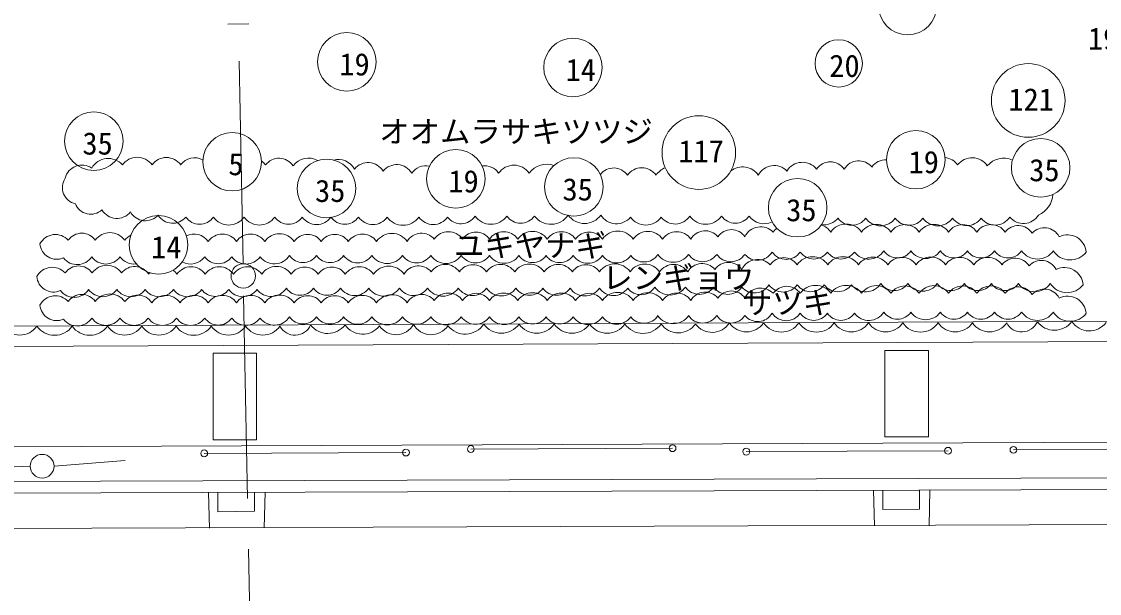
# Model space of a CAD drawing. Units: millimetres, scale not verified. Extents: x 0 to 420500, y 0 to 297000.
# Drawn here: x 87585 to 103536, y 36968 to 45432 of the extents above; entities that cross this region are included whole.
import ezdxf
from ezdxf.enums import TextEntityAlignment as Align

# ---------------------------------------------------------------- set-up
doc = ezdxf.new("R2010")
doc.units = ezdxf.units.MM
doc.header["$LTSCALE"] = 500
doc.linetypes.add('DASHED', pattern=[7.5, 6, -1.5])
for name, color, linetype, lineweight in [('0-1公園内現況', 7, 'Continuous', 13), ('0-4樹木', 3, 'Continuous', 13), ('0-5樹木番号(名称)', 3, 'Continuous', 13), ('0-6占用施設', 5, 'Continuous', 13), ('0-E公園外(道路など)', 7, 'Continuous', 13)]:
    doc.layers.add(name, color=color, linetype=linetype, lineweight=lineweight)
doc.styles.add('ＭＳ ゴシック', font='')
doc.styles.get('ＭＳ ゴシック').set_extended_font_data('MS Gothic')

msp = doc.modelspace()

# ---------------------------------------------------------------- linework, layer by layer
at = {"layer": '0-1公園内現況'}
for p, q in [((173703, 41306.1), (70352.2, 40846.6)), ((179139.7, 41030.2), (49838.8, 40455.5))]:
    msp.add_line(p, q, dxfattribs=at)
for centre, radius, start, end in [((87558.2, 41102), 309.8, 215, 325), ((88072.9, 41107), 318.6, 215, 325), ((88595, 41107), 318.6, 215, 325), ((89109.8, 41102), 309.8, 215, 325), ((89617.3, 41102), 309.8, 215, 325), ((90132.1, 41107), 318.6, 215, 325), ((90646.9, 41102), 309.8, 215, 325), ((91154.5, 41102), 309.8, 215, 325), ((91630.7, 41042.9), 252.1, 208.06161, 336.48385), ((92116.2, 41134.6), 318.8, 217.09958, 323.40981), ((92631, 41115), 309.9, 213.36375, 323.36375), ((93126.4, 41094.2), 296.3, 213.63379, 330.67499), ((93645.7, 41098.7), 300.8, 209.8416, 325.89176), ((94150.2, 41133.3), 326.4, 218.50766, 327.1017), ((94685.3, 41138.8), 318.6, 215, 325), ((95207.4, 41138.8), 318.6, 215, 325), ((95729.4, 41138.7), 318.6, 215, 325), ((96251.5, 41138.8), 318.6, 215, 325), ((96780.8, 41143.8), 327.5, 215, 325), ((97302.8, 41133.7), 309.8, 215, 325), ((97802.4, 41137.2), 305.4, 216.40362, 327.26399), ((98313, 41149.8), 309.8, 215, 325), ((98827.8, 41154.8), 318.6, 215, 325), ((99349.9, 41154.8), 318.6, 215, 325), ((99864.7, 41149.8), 309.8, 215, 325), ((100372.2, 41149.8), 309.8, 215, 325), ((100887, 41154.8), 318.6, 215, 325), ((101401.8, 41149.8), 309.8, 215, 325), ((101909.4, 41149.8), 309.8, 215, 325), ((102385.6, 41090.7), 252.1, 208.06161, 336.48385), ((102871, 41182.4), 318.8, 217.09958, 323.40981), ((103385.8, 41162.8), 309.9, 213.36375, 323.36375)]:
    msp.add_arc(centre, radius, start, end, dxfattribs=at)
at = {"layer": '0-4樹木'}
for centre, radius in [((100697.5, 45670.2), 433.2), ((92396.9, 44834.7), 433.2), ((95745, 44753.2), 433.2), ((99677.2, 44812.4), 349.8), ((102482.1, 44264.3), 544.9), ((88654.5, 43663.3), 433.2), ((97607.4, 43493), 544.9), ((90702.6, 43357.7), 433.2), ((100820, 43387.9), 433.2), ((102666.1, 43268.7), 433.2), ((92097.1, 42961.9), 433.2), ((94010, 43104), 433.2), ((95759, 42983.8), 433.2), ((99070, 42677), 433.2), ((89611.2, 42127.6), 433.2)]:
    msp.add_circle(centre, radius, dxfattribs=at)
for centre, radius, start, end in [((88866, 43128.3), 278.4, 40.7082, 150.7082), ((89296.4, 43156.3), 267.8, 35, 145), ((89727.6, 43161.6), 258.6, 35, 145), ((90143.6, 43166.9), 249.3, 59.5374, 145), ((91394.1, 43159.3), 249.5, 32.87991, 142.87991), ((91830.6, 43135.9), 277, 59.9767, 145), ((92268.6, 43113.2), 278.4, 29.29174, 104.419), ((101225.9, 43161.6), 258.6, 35, 84.19514), ((101651.8, 43148.7), 268, 33.02601, 143.02601), ((102115.5, 43104.9), 305.3, 64.3876, 141.53308), ((88479.4, 43051.2), 257.2, 56.02876, 166.02876), ((90990.9, 43166.9), 249.3, 35, 54.54048), ((92712.6, 43086), 259.2, 30.91632, 140.91632), ((93136.2, 43055.7), 259.2, 30.91637, 140.91637), ((93570.5, 43040.6), 258.6, 78.76286, 145), ((94432.8, 43040.6), 258.6, 35, 97.7656), ((94871.6, 43030), 277, 35, 145), ((95358, 42996), 323.4, 70.79928, 143.36388), ((96346.7, 43015.7), 249.3, 35, 141.93915), ((96762.7, 43010.4), 258.6, 35, 145), ((97239.3, 42973.3), 323.2, 113.51348, 145), ((98253, 42994.5), 286.3, 35, 126.96946), ((98720.5, 43040.6), 261.2, 43.12668, 153.12668), ((99141.1, 43080.7), 268.4, 38.94327, 148.94327), ((99554.1, 43106.4), 249.3, 35, 145), ((99973.2, 43121.5), 250, 39.2348, 149.2348), ((100371.1, 43136.6), 249.3, 86.37922, 145), ((88437.8, 42977.2), 248.6, 146.81026, 256.81026), ((102497.6, 42891), 349.4, 292.79459, 357.36801), ((88609.5, 42827.6), 246.4, 202.01094, 312.01094), ((88996.8, 42777.7), 259.2, 210.91632, 320.91632), ((89418.2, 42734.6), 250.9, 208.66287, 318.66287), ((89821.4, 42696.8), 250, 210.7652, 320.7652), ((90219.3, 42681.7), 249.3, 215, 325), ((90650.5, 42697.5), 277, 215, 325), ((91104.4, 42697.5), 277, 215, 325), ((91535.5, 42681.7), 249.3, 215, 325), ((91951.6, 42687), 258.6, 215, 325), ((92367.7, 42681.7), 249.3, 215, 325), ((92783.7, 42687), 258.6, 215, 325), ((93230, 42702.8), 286.3, 215, 325), ((93676.4, 42687), 258.6, 215, 325), ((94087.1, 42689.2), 249.5, 217.12009, 327.12009), ((94531.2, 42718), 286.3, 215, 325), ((94969.9, 42696.8), 249.3, 215, 325), ((95418.5, 42736.1), 304.9, 216.73522, 326.73522), ((95915.5, 42738.4), 295.5, 215, 325), ((96387.5, 42707.4), 268.4, 211.05634, 321.05634), ((96823.3, 42697.5), 277, 215, 325), ((97256.7, 42694.5), 258.7, 217.04443, 327.04443), ((97708.3, 42718), 286.3, 215, 325), ((98147.1, 42696.8), 249.3, 215, 325), ((98570.7, 42707.4), 267.8, 215, 296.59888), ((99458.8, 42692.3), 268.4, 262.37712, 321.05669), ((99788, 42159), 276.4, 35, 145), ((99871.8, 42666.5), 249.3, 215, 325), ((100232.1, 42165.1), 265.8, 35, 145), ((100295.4, 42677.1), 267.8, 215, 325), ((100719.1, 42666.5), 249.3, 215, 325), ((101085.6, 42165.1), 265.8, 35, 145), ((101142.7, 42677.1), 267.8, 215, 325), ((101573.9, 42671.8), 258.6, 215, 325), ((101992.2, 42679.4), 258.7, 217.04443, 327.04443), ((102410.5, 42702.1), 259.2, 219.08404, 329.08403), ((88084.2, 42023.2), 257.1, 42.12187, 152.12187), ((88475.2, 42055.4), 244.5, 35, 145), ((88893.2, 42043.2), 265.8, 35, 145), ((90138.6, 42031.9), 255.2, 35, 116.76876), ((90556.6, 42031.9), 255.2, 35, 145), ((90974.6, 42031.9), 255.2, 35, 145), ((91401.4, 42025.8), 265.8, 35, 145), ((91819.4, 42038), 244.5, 35, 145), ((92220, 42038), 244.5, 35, 145), ((92629.3, 42031.9), 255.2, 35, 145), ((93064.8, 42019.7), 276.4, 35, 145), ((93503.7, 42055.4), 245.4, 39.96783, 149.96783), ((93900.8, 42066.7), 255.2, 35, 145), ((94310.1, 42072.8), 244.5, 35, 145), ((94719.4, 42066.7), 255.2, 35, 145), ((95146.2, 42060.6), 265.8, 35, 145), ((95572.9, 42066.7), 255.2, 35, 145), ((95982.2, 42072.8), 244.5, 35, 145), ((96409, 42054.5), 276.4, 35, 145), ((96853.1, 42060.6), 265.8, 35, 145), ((97279.8, 42066.7), 255.2, 35, 145), ((97701.3, 42090.2), 245.4, 39.96741, 149.96741), ((98089.8, 42107.7), 244.5, 35, 145), ((98523.5, 42136.4), 258.7, 44.4583, 154.4583), ((98908.4, 42177.3), 244.5, 126.90519, 145), ((99335.1, 42159), 276.4, 35, 72.07814), ((100658.9, 42171.2), 255.2, 35, 145), ((101512.3, 42171.2), 255.2, 35, 145), ((101930.4, 42171.2), 255.2, 35, 145), ((102333.6, 42168.6), 244.8, 32.51141, 142.51141), ((102722, 42133.8), 246.6, 27.57185, 137.57185), ((103061.6, 41994.5), 280.9, 5.53516, 115.53516), ((88104.2, 42160.9), 247.9, 184.04743, 294.04743), ((89305.2, 42046.7), 244.8, 115.04573, 142.51143), ((88408.1, 42089.6), 255.4, 217.38461, 327.38461), ((88832.3, 42098.3), 255.2, 215, 325), ((89250.3, 42098.3), 255.2, 215, 277.2936), ((90086.3, 42098.3), 255.2, 241.09414, 325), ((90495.7, 42092.2), 244.5, 215, 325), ((90905, 42098.3), 255.2, 215, 325), ((91325.6, 42113.1), 266, 217.28973, 327.28973), ((91749.7, 42109.6), 244.5, 215, 325), ((92150.3, 42109.6), 244.5, 215, 325), ((92559.7, 42115.7), 255.2, 215, 325), ((92995.1, 42127.9), 276.4, 215, 325), ((93430.5, 42115.7), 255.2, 215, 325), ((93866, 42127.9), 276.4, 215, 325), ((94301.4, 42115.7), 255.2, 215, 325), ((94728.2, 42121.8), 265.8, 215, 325), ((95146.2, 42109.6), 244.5, 215, 325), ((95546.8, 42109.6), 244.5, 215, 325), ((95964.8, 42121.8), 265.8, 215, 325), ((96391.5, 42115.7), 255.2, 215, 325), ((96794.8, 42118.3), 244.8, 217.48859, 327.48859), ((97227.6, 42145.3), 276.4, 215, 325), ((97663, 42133.1), 255.2, 215, 325), ((98081.1, 42133.1), 255.2, 215, 325), ((98478.2, 42144.4), 245.4, 219.96741, 329.96741), ((98899.7, 42167.9), 255.2, 215, 325), ((99289.7, 41675.1), 276.4, 35, 145), ((99309, 42161.8), 244.5, 215, 325), ((99709.6, 42161.8), 244.5, 215, 325), ((99742.6, 41675.1), 276.4, 35, 145), ((100121.5, 42182.7), 266, 217.28971, 327.28971), ((100545.7, 42179.2), 244.5, 215, 325), ((100963.7, 42191.4), 265.8, 215, 325), ((101381.7, 42179.2), 244.5, 215, 325), ((101782.3, 42179.2), 244.5, 215, 325), ((102182.9, 42179.2), 244.5, 215, 325), ((102618.4, 42203.6), 287.1, 215, 325), ((103103.4, 42201), 297.9, 212.95539, 322.95539), ((88038.8, 41539.3), 257.1, 42.12187, 152.12187), ((88429.8, 41571.5), 244.5, 35, 145), ((88847.8, 41559.3), 265.8, 35, 145), ((89259.8, 41562.8), 244.8, 32.51143, 142.51143), ((90093.2, 41548), 255.2, 35, 145), ((90511.2, 41548), 255.2, 35, 145), ((90929.3, 41548), 255.2, 35, 145), ((91356, 41541.9), 265.8, 35, 145), ((91774, 41554.1), 244.5, 35, 145), ((92174.6, 41554.1), 244.5, 35, 145), ((92583.9, 41548), 255.2, 35, 145), ((93019.4, 41535.8), 276.4, 35, 145), ((93458.3, 41571.5), 245.4, 39.96783, 149.96783), ((93855.4, 41582.8), 255.2, 35, 145), ((94264.7, 41588.9), 244.5, 35, 145), ((94674.1, 41582.8), 255.2, 35, 145), ((95100.8, 41576.7), 265.8, 35, 145), ((95527.5, 41582.8), 255.2, 35, 145), ((95936.8, 41588.9), 244.5, 35, 145), ((96363.6, 41570.6), 276.4, 35, 145), ((96807.7, 41576.7), 265.8, 35, 145), ((97234.5, 41582.8), 255.2, 35, 145), ((97656, 41606.3), 245.4, 39.96741, 149.96741), ((98044.4, 41623.7), 244.5, 35, 145), ((98478.1, 41652.5), 258.7, 44.4583, 154.4583), ((98863, 41693.4), 244.5, 35, 145), ((100186.7, 41681.2), 265.8, 35, 145), ((100613.5, 41687.3), 255.2, 35, 145), ((101040.2, 41681.2), 265.8, 35, 145), ((101466.9, 41687.3), 255.2, 35, 145), ((101885, 41687.3), 255.2, 35, 145), ((102288.2, 41684.7), 244.8, 32.51141, 142.51141), ((102676.6, 41649.8), 246.6, 27.57185, 137.57185), ((88058.8, 41677), 247.9, 184.04743, 294.04743), ((89675.2, 41548), 255.2, 139.34247, 145), ((89675.2, 41548), 255.2, 35, 53.2648), ((103016.3, 41510.6), 280.9, 5.53516, 115.53516), ((91280.2, 41629.2), 266, 217.28973, 327.28973), ((91704.3, 41625.7), 244.5, 215, 325), ((92104.9, 41625.7), 244.5, 215, 325), ((92514.3, 41631.8), 255.2, 215, 325), ((92949.7, 41644), 276.4, 215, 325), ((93385.1, 41631.8), 255.2, 215, 325), ((93820.6, 41644), 276.4, 215, 325), ((94256, 41631.8), 255.2, 215, 325), ((94682.8, 41637.9), 265.8, 215, 325), ((95100.8, 41625.7), 244.5, 215, 325), ((95501.4, 41625.7), 244.5, 215, 325), ((95919.4, 41637.9), 265.8, 215, 325), ((96346.2, 41631.8), 255.2, 215, 325), ((96749.4, 41634.4), 244.8, 217.48859, 327.48859), ((97182.2, 41661.4), 276.4, 215, 325), ((97617.6, 41649.2), 255.2, 215, 325), ((98035.7, 41649.2), 255.2, 215, 325), ((98432.8, 41660.5), 245.4, 219.96741, 329.96741), ((98523.5, 41229), 258.7, 44.4583, 154.4583), ((98854.3, 41684), 255.2, 215, 325), ((98908.4, 41269.9), 244.5, 35, 145), ((99263.6, 41677.9), 244.5, 215, 325), ((99335.1, 41251.6), 276.4, 35, 145), ((99664.2, 41677.9), 244.5, 215, 325), ((99788, 41251.6), 276.4, 35, 145), ((100076.1, 41698.8), 266, 217.28971, 327.28971), ((100232.1, 41257.7), 265.8, 35, 145), ((100500.3, 41695.3), 244.5, 215, 325), ((100658.9, 41263.8), 255.2, 35, 145), ((100918.3, 41707.5), 265.8, 215, 325), ((101085.6, 41257.7), 265.8, 35, 145), ((101336.3, 41695.3), 244.5, 215, 325), ((101512.3, 41263.8), 255.2, 35, 145), ((101736.9, 41695.3), 244.5, 215, 325), ((101930.4, 41263.8), 255.2, 35, 145), ((102137.5, 41695.3), 244.5, 215, 325), ((102333.6, 41261.2), 244.8, 32.51141, 142.51141), ((102573, 41719.7), 287.1, 215, 325), ((102722, 41226.4), 246.6, 27.57185, 137.57185), ((103058.1, 41717.1), 297.9, 212.95539, 322.95539), ((88084.2, 41115.9), 257.1, 42.12187, 152.12187), ((88362.8, 41605.7), 255.4, 217.38461, 327.38461), ((88475.2, 41148.1), 244.5, 35, 145), ((88786.9, 41614.4), 255.2, 215, 325), ((88893.2, 41135.9), 265.8, 35, 145), ((89204.9, 41614.4), 255.2, 215, 325), ((89305.2, 41139.4), 244.8, 32.51143, 142.51143), ((89622.9, 41614.4), 255.2, 215, 325), ((89720.6, 41124.6), 255.2, 35, 145), ((90041, 41614.4), 255.2, 215, 325), ((90138.6, 41124.6), 255.2, 35, 145), ((90450.3, 41608.3), 244.5, 215, 325), ((90556.6, 41124.6), 255.2, 35, 145), ((90859.6, 41614.4), 255.2, 215, 325), ((90974.6, 41124.6), 255.2, 35, 145), ((91401.4, 41118.5), 265.8, 35, 145), ((91819.4, 41130.7), 244.5, 35, 145), ((92220, 41130.7), 244.5, 35, 145), ((92629.3, 41124.6), 255.2, 35, 145), ((93064.8, 41112.4), 276.4, 35, 145), ((93503.7, 41148.1), 245.4, 39.96783, 149.96783), ((93900.8, 41159.4), 255.2, 35, 145), ((94310.1, 41165.5), 244.5, 35, 145), ((94719.4, 41159.4), 255.2, 35, 145), ((95146.2, 41153.3), 265.8, 35, 145), ((95572.9, 41159.4), 255.2, 35, 145), ((95982.2, 41165.5), 244.5, 35, 145), ((96409, 41147.2), 276.4, 35, 145), ((96853.1, 41153.3), 265.8, 35, 145), ((97279.8, 41159.4), 255.2, 35, 145), ((97701.3, 41182.9), 245.4, 39.96741, 149.96741), ((98089.8, 41200.3), 244.5, 35, 145), ((103061.6, 41087.1), 280.9, 5.53516, 115.53516), ((88104.2, 41253.6), 247.9, 184.04743, 294.04743), ((88408.1, 41182.2), 255.4, 217.38461, 327.38461), ((88832.3, 41190.9), 255.2, 215, 325), ((89250.3, 41190.9), 255.2, 215, 325), ((89668.3, 41190.9), 255.2, 215, 325), ((90086.3, 41190.9), 255.2, 215, 325), ((90495.7, 41184.8), 244.5, 215, 325), ((90905, 41190.9), 255.2, 215, 325), ((91325.6, 41205.7), 266, 217.28973, 327.28973), ((91749.7, 41202.2), 244.5, 215, 325), ((92150.3, 41202.2), 244.5, 215, 325), ((92559.7, 41208.3), 255.2, 215, 325), ((92995.1, 41220.5), 276.4, 215, 325), ((93430.5, 41208.3), 255.2, 215, 325), ((93866, 41220.5), 276.4, 215, 325), ((94301.4, 41208.3), 255.2, 215, 325), ((94728.2, 41214.4), 265.8, 215, 325), ((95146.2, 41202.2), 244.5, 215, 325), ((95546.8, 41202.2), 244.5, 215, 325), ((95964.8, 41214.4), 265.8, 215, 325), ((96391.5, 41208.3), 255.2, 215, 325), ((96794.8, 41211), 244.8, 217.48859, 327.48859), ((97227.6, 41237.9), 276.4, 215, 325), ((97663, 41225.8), 255.2, 215, 325), ((98081.1, 41225.8), 255.2, 215, 325), ((98478.2, 41237.1), 245.4, 219.96741, 329.96741), ((98899.7, 41260.6), 255.2, 215, 325), ((99309, 41254.5), 244.5, 215, 325), ((99709.6, 41254.5), 244.5, 215, 325), ((100121.5, 41275.4), 266, 217.28971, 327.28971), ((100545.7, 41271.9), 244.5, 215, 325), ((100963.7, 41284.1), 265.8, 215, 325), ((101381.7, 41271.9), 244.5, 215, 325), ((101782.3, 41271.9), 244.5, 215, 325), ((102182.9, 41271.9), 244.5, 215, 325), ((102618.4, 41296.3), 287.1, 215, 325), ((103103.4, 41293.7), 297.9, 212.95539, 322.95539)]:
    msp.add_arc(centre, radius, start, end, dxfattribs=at)
at = {"layer": '0-6占用施設'}
msp.add_line((90639.1, 45392.1), (90950.3, 45399.4), dxfattribs=at)
at = {"layer": '0-6占用施設', "linetype": 'DASHED'}
msp.add_line((90862.3, 41848.3), (90794.7, 45395.7), dxfattribs=at)
at = {"layer": '0-6占用施設'}
msp.add_circle((90865.7, 41668.1), 180.2, dxfattribs=at)
at = {"layer": '0-E公園外(道路など)', "linetype": 'DASHED'}
for p, q in [((90999.8, 34625.1), (90869.1, 41487.9)), ((88065.2, 38851.4), (89117.5, 38934.9)), ((85285.3, 38746.8), (87714, 38851.4))]:
    msp.add_line(p, q, dxfattribs=at)
at = {"layer": '0-E公園外(道路など)'}
for p, q in [((87283.2, 39136.4), (207096.7, 39633.2)), ((94233.2, 39105.2), (97218.6, 39117.4)), ((102262.6, 39093.3), (105247.9, 39105.5)), ((90288.2, 39041.1), (93273.5, 39053.3)), ((98310.1, 39067.6), (101295.4, 39079.8)), ((176170.9, 38903.8), (50831, 38513.1)), ((50833.8, 38329.7), (179247, 38760.6)), ((90351.7, 38462.3), (90366.3, 37935)), ((90491, 38462.8), (90491.1, 38176.9)), ((91030.5, 38184.3), (91034.1, 38464.6)), ((91188.3, 38465.1), (91177.2, 37937.8)), ((100191.8, 38495.3), (100206.4, 37968)), ((100331, 38495.8), (100331.1, 38210)), ((100870.5, 38217.3), (100874.1, 38497.6)), ((101028.3, 38498.1), (101017.2, 37970.9)), ((56503, 37820.6), (179036.6, 38256)), ((90491.1, 38176.9), (91030.5, 38184.3)), ((100331.1, 38210), (100870.5, 38217.3))]:
    msp.add_line(p, q, dxfattribs=at)
for points in [[(90420.1, 39243.9), (91063.8, 39243.9), (91063.8, 40523.9), (90420.1, 40523.9)], [(100361.9, 39285.2), (101005.6, 39285.2), (101005.6, 40565.2), (100361.9, 40565.2)]]:
    msp.add_lwpolyline(points, close=True, dxfattribs=at)
for centre, radius in [((90288.2, 39041.1), 50.3), ((93273.5, 39053.3), 50.3), ((94233.2, 39105.2), 50.3), ((97218.6, 39117.4), 50.3), ((98310.1, 39067.6), 50.3), ((101295.4, 39079.8), 50.3), ((102262.6, 39093.3), 50.3), ((87889.6, 38851.4), 175.6)]:
    msp.add_circle(centre, radius, dxfattribs=at)

# ---------------------------------------------------------------- texts
at = {"layer": '0-1公園内現況', "style": 'ＭＳ ゴシック'}
msp.add_text('19.82', height=329.9, dxfattribs=at).set_placement((103926.7, 45179.1), align=Align.MIDDLE_CENTER)
at = {"layer": '0-5樹木番号(名称)', "style": 'ＭＳ ゴシック'}
for s, p in [('19', (92512.4, 44799.7)), ('14', (95860.5, 44718.2)), ('20', (99762.6, 44777.4)), ('121', (102526, 44280.7)), ('オオムラサキツツジ', (94902.2, 43804.8)), ('35', (88710, 43628.3)), ('117', (97641.1, 43512.7)), ('5', (90757.1, 43322.7)), ('19', (100935.5, 43352.9)), ('35', (102721.6, 43233.7)), ('19', (94125.5, 43069)), ('35', (92152.6, 42926.9)), ('35', (95814.4, 42948.8)), ('35', (99125.5, 42642)), ('ユキヤナギ', (95107.7, 42115.4)), ('14', (89726.6, 42092.6)), ('レンギョウ', (97303.3, 41641.9)), ('サツキ', (98919.2, 41271.3))]:
    msp.add_text(s, height=329.9, dxfattribs=at).set_placement(p, align=Align.MIDDLE_CENTER)

doc.saveas('drawing.dxf')
